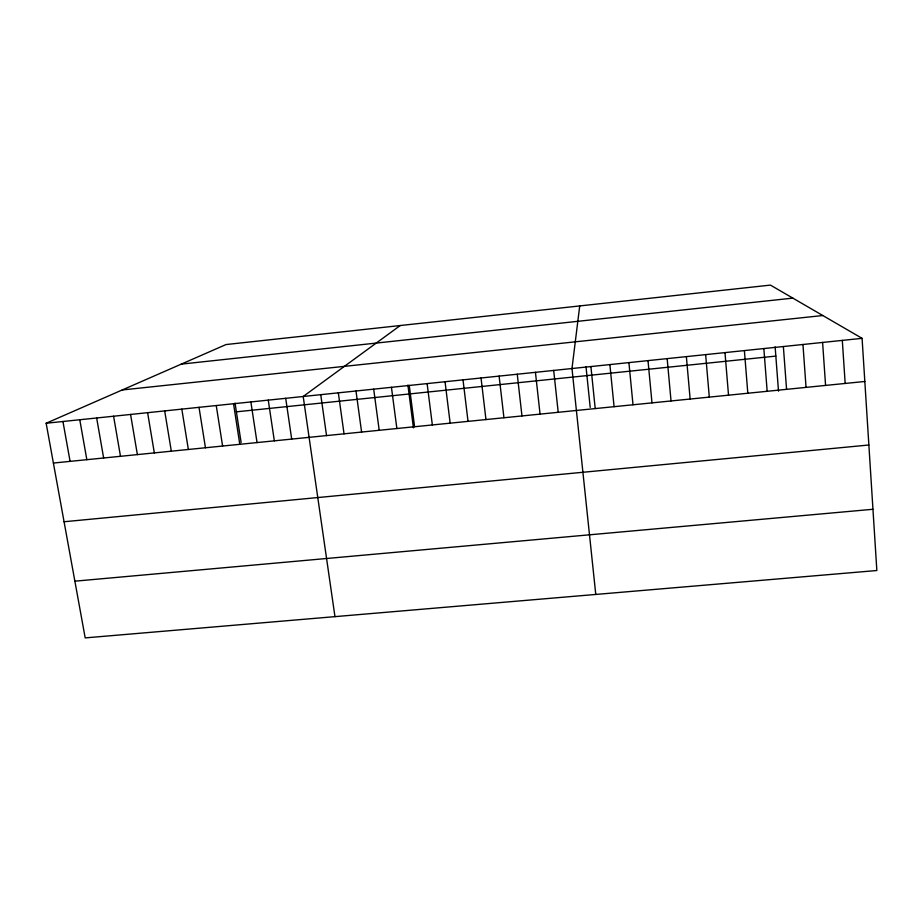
<?xml version="1.0" encoding="UTF-8"?>
<svg xmlns="http://www.w3.org/2000/svg" width="923" height="923" viewBox="0 0 923 923"><rect width="100%" height="100%" fill="white"/><g stroke="black" fill="none" stroke-linecap="round" stroke-linejoin="round"><path stroke-width="1.38" d="M579.725 305.928L571.983 368.519L595.773 594.435M400.236 325.531L303.194 396.486L334.957 616.633M46.15 423.242L226.008 344.556L770.44 285.103L862.082 338.337L876.85 570.518L85.193 637.897L46.15 423.242L862.082 338.337M181.277 364.124L792.845 298.117M122.205 389.968L822.82 315.528M236.392 411.831L775.828 356.093M53.396 463.046L864.828 381.476M64.068 521.749L868.866 445.013M74.878 581.178L872.95 509.277M62.937 421.488L70.09 461.373M79.77 419.734L86.843 459.689M96.661 417.981L103.641 457.993M113.587 416.215L120.486 456.308M130.57 414.45L137.377 454.601M147.611 412.685L154.326 452.905M164.686 410.908L171.32 451.197M181.819 409.12L188.361 449.478M199.01 407.331L205.46 447.759M216.247 405.543L222.605 446.04M235.042 403.086L241.122 442.555M233.531 403.743L239.795 444.309M250.871 401.932L257.044 442.579M268.258 400.121L274.339 440.836M285.703 398.309L291.691 439.094M320.743 394.663L326.534 435.587M338.337 392.829L344.037 433.833M355.99 390.994L361.597 432.068M373.688 389.16L379.203 430.291M391.444 387.302L396.867 428.514M409.258 385.456L414.577 426.738M407.92 385.087L413.435 427.834M427.118 383.599L432.345 424.949M445.036 381.73L450.159 423.161M463.011 379.861L468.03 421.361M481.033 377.98L485.959 419.561M499.112 376.099L503.935 417.75M517.249 374.219L521.968 415.938M535.444 372.327L540.059 414.115M553.685 370.423L558.207 412.293M590.905 366.546L595.208 408.577M585.99 366.558L590.212 407.412M609.872 364.573L614.072 406.685M628.909 362.601L633.005 404.782M648.004 360.605L651.984 402.866M667.156 358.62L671.033 400.951M686.366 356.613L690.139 399.036M705.645 354.617L709.302 397.109M724.982 352.598L728.524 395.171M744.388 350.578L747.815 393.233M763.84 348.559L767.163 391.294M775.135 346.863L778.504 391.167M783.362 346.529L786.569 389.333M802.952 344.487L806.044 387.383M822.601 342.445L825.577 385.422M842.307 340.391L845.168 383.449"/></g></svg>
